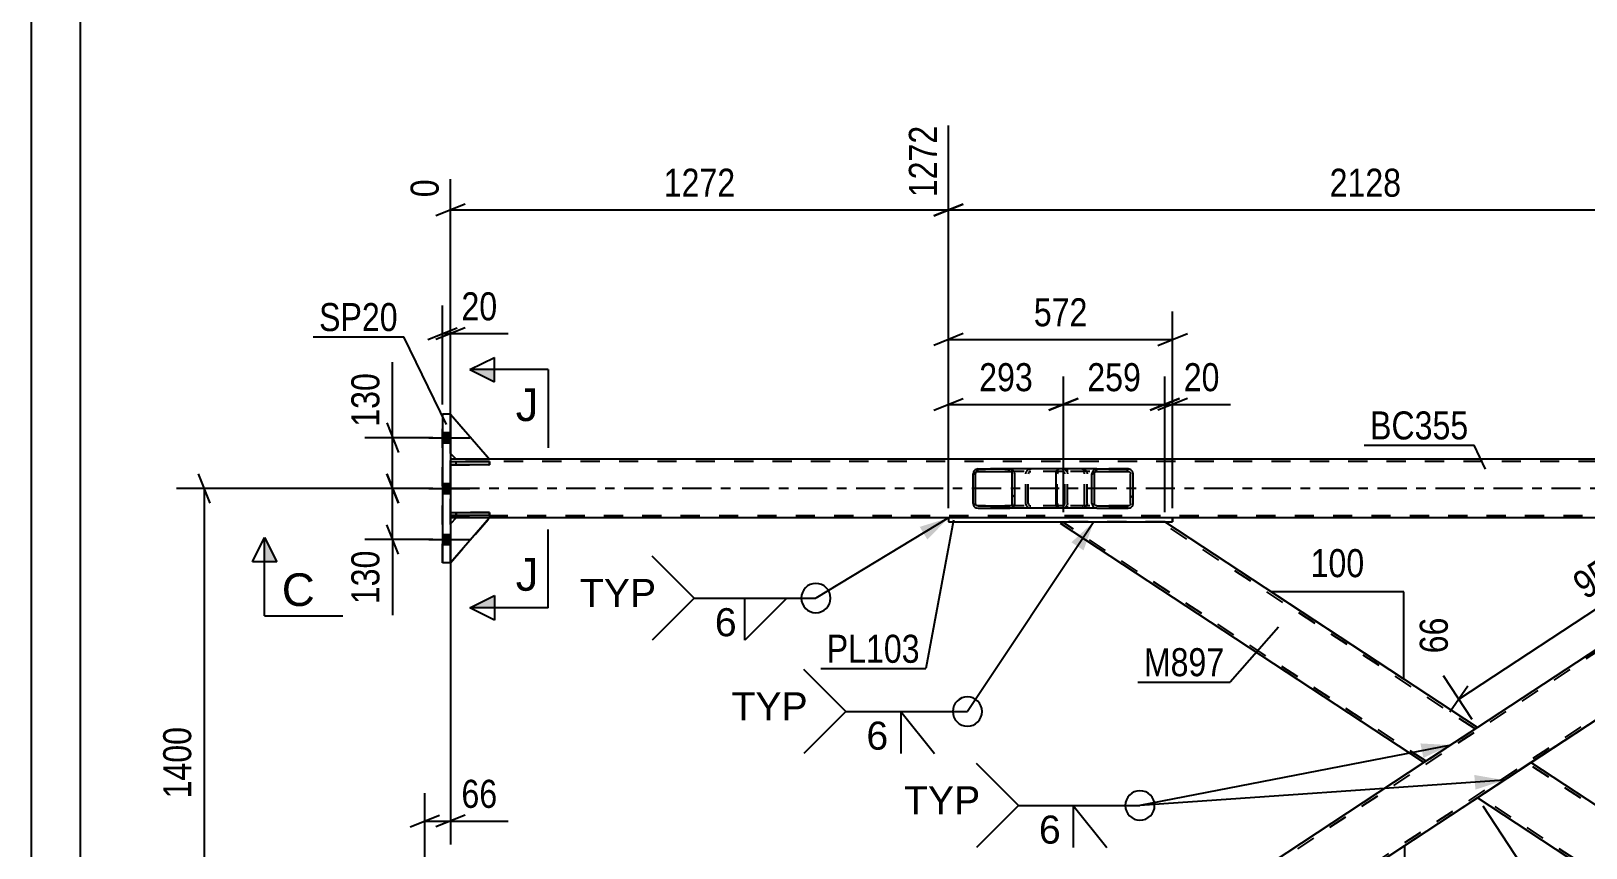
# Model space of a CAD drawing. Header units: millimetres. Extents: x -832 to 357, y -842 to -1.
# Drawn here: x -831.7 to -672.9, y -499.5 to -416.1 of the extents above; entities that cross this region are included whole.
import ezdxf

# ---------------------------------------------------------------- set-up
doc = ezdxf.new("R2010")
doc.units = ezdxf.units.MM
doc.linetypes.add('DXK_LINE_DOT2', pattern=[3.9198, 1.9599, -1.9599])
doc.linetypes.add('DXK_LINE_DOT3', pattern=[5.9187, 2.979, -0.9799, 0.9799, -0.9799])
doc.styles.add('Arial', font='ARIAL.TTF', dxfattribs={"height": 0.2})
doc.styles.add('Arial Narrow', font='ARIALN.TTF', dxfattribs={"height": 0.2})

# ---------------------------------------------------------------- blocks, each defined once
blk = doc.blocks.new('Unknown-570388851-1132')
at = {"color": 5, "linetype": 'Continuous'}
for p, q in [((-831.71, -0.6), (-831.71, -841.6)), ((-826.71, -5.6), (-826.71, -836.6))]:
    blk.add_line(p, q, dxfattribs=at)
blk = doc.blocks.new('Part-570388851-8473 - 8256')
at = {"color": 7, "linetype": 'DXK_LINE_DOT2'}
for p, q in [((-788.89, -459.2), (-788.89, -455.2)), ((-788.89, -455.2), (-784.89, -459.8)), ((-788.29, -459.8), (-788.89, -459.2)), ((-784.89, -459.8), (-788.29, -459.8))]:
    blk.add_line(p, q, dxfattribs=at)
blk = doc.blocks.new('Part-570388851-8472 - 8256')
at = {"color": 2, "linetype": 'Continuous'}
for p, q in [((-788.89, -455.2), (-784.89, -459.8)), ((-788.29, -459.8), (-788.89, -459.2)), ((-784.89, -459.8), (-788.29, -459.8))]:
    blk.add_line(p, q, dxfattribs=at)
at = {"color": 7, "linetype": 'DXK_LINE_DOT2'}
blk.add_line((-788.89, -455.2), (-788.89, -459.2), dxfattribs=at)
blk = doc.blocks.new('Part-570388851-8326 - 8256')
at = {"linetype": 'Continuous'}
h = blk.add_hatch(dxfattribs=at)
h.set_pattern_fill('', scale=0.7, style=0, pattern_type=0)
h.set_pattern_definition([(45, (-735.4705, -464.5076), (-1.57154, 1.57154), [])])
h.paths.add_polyline_path([(-735.51, -464.32), (-735.47, -464.51), (-735.36, -464.66), (-735.19, -464.77), (-735, -464.8), (-731.76, -464.8), (-731.57, -464.77), (-731.4, -464.66), (-731.29, -464.51), (-731.25, -464.32), (-731.25, -461.28), (-731.29, -461.1), (-731.4, -460.94), (-731.57, -460.84), (-731.76, -460.8), (-735, -460.8), (-735.19, -460.84), (-735.36, -460.94), (-735.47, -461.1), (-735.51, -461.28)])
h.paths.add_polyline_path([(-735.23, -461.19), (-735.18, -461.11), (-735.1, -461.06), (-735, -461.04), (-731.76, -461.04), (-731.67, -461.06), (-731.58, -461.11), (-731.53, -461.19), (-731.51, -461.28), (-731.51, -464.32), (-731.53, -464.42), (-731.58, -464.49), (-731.67, -464.55), (-731.76, -464.56), (-735, -464.56), (-735.1, -464.55), (-735.18, -464.49), (-735.23, -464.42), (-735.25, -464.32), (-735.25, -461.28)])
at = {"color": 2, "linetype": 'Continuous'}
for p, q in [((-735.47, -461.1), (-735.51, -461.28)), ((-735.51, -464.32), (-735.51, -461.28)), ((-735.25, -461.28), (-735.23, -461.19)), ((-735.25, -464.32), (-735.25, -461.28)), ((-735.23, -461.19), (-735.18, -461.11)), ((-735, -460.8), (-735.19, -460.84)), ((-735.18, -461.11), (-735.1, -461.06)), ((-735.1, -461.06), (-735, -461.04)), ((-735, -460.8), (-731.76, -460.8)), ((-735, -461.04), (-731.76, -461.04)), ((-726.76, -460.8), (-731.76, -460.8)), ((-731.57, -460.84), (-731.76, -460.8)), ((-731.76, -461.04), (-731.67, -461.06)), ((-731.67, -461.06), (-731.58, -461.11)), ((-731.58, -461.11), (-731.53, -461.19)), ((-731.53, -461.19), (-731.51, -461.28)), ((-731.51, -464.32), (-731.51, -461.28)), ((-731.25, -461.28), (-731.29, -461.1)), ((-731.25, -464.32), (-731.25, -461.28)), ((-735.51, -464.32), (-735.47, -464.51)), ((-735.23, -464.42), (-735.25, -464.32)), ((-735.18, -464.49), (-735.23, -464.42)), ((-735.19, -464.77), (-735, -464.8)), ((-735.1, -464.55), (-735.18, -464.49)), ((-735, -464.56), (-735.1, -464.55)), ((-735, -464.56), (-731.76, -464.56)), ((-735, -464.8), (-731.76, -464.8)), ((-731.67, -464.55), (-731.76, -464.56)), ((-731.76, -464.8), (-731.57, -464.77)), ((-726.76, -464.8), (-731.76, -464.8)), ((-731.58, -464.49), (-731.67, -464.55)), ((-731.53, -464.42), (-731.58, -464.49)), ((-731.51, -464.32), (-731.53, -464.42)), ((-731.29, -464.51), (-731.25, -464.32))]:
    blk.add_line(p, q, dxfattribs=at)
at = {"color": 7, "linetype": 'DXK_LINE_DOT2'}
for p, q in [((-731.76, -460.8), (-735, -460.8)), ((-726.38, -461.04), (-735, -461.04)), ((-730.12, -461.28), (-730.08, -461.1)), ((-730.12, -464.32), (-730.12, -461.28)), ((-729.85, -461.19), (-729.87, -461.28)), ((-729.87, -464.32), (-729.87, -461.28)), ((-729.79, -461.11), (-729.85, -461.19)), ((-729.81, -460.84), (-729.61, -460.8)), ((-729.79, -461.11), (-729.77, -461.1)), ((-729.77, -461.1), (-729.71, -461.06)), ((-729.71, -461.06), (-729.61, -461.04)), ((-726.38, -460.8), (-726.76, -460.8)), ((-726.38, -460.8), (-726.18, -460.84)), ((-726.28, -461.06), (-726.38, -461.04)), ((-726.2, -461.11), (-726.28, -461.06)), ((-726.14, -461.19), (-726.2, -461.11)), ((-726.12, -461.28), (-726.14, -461.19)), ((-726.12, -464.32), (-726.12, -461.28)), ((-725.91, -461.1), (-725.87, -461.28)), ((-725.87, -464.32), (-725.87, -461.28)), ((-726.38, -464.56), (-735, -464.56)), ((-731.76, -464.8), (-735, -464.8)), ((-730.08, -464.51), (-730.12, -464.32)), ((-729.87, -464.32), (-729.85, -464.42)), ((-729.85, -464.42), (-729.79, -464.49)), ((-729.61, -464.8), (-729.81, -464.77)), ((-729.79, -464.49), (-729.77, -464.51)), ((-729.77, -464.51), (-729.71, -464.55)), ((-729.71, -464.55), (-729.61, -464.56)), ((-726.38, -464.8), (-726.76, -464.8)), ((-726.38, -464.56), (-726.28, -464.55)), ((-726.18, -464.77), (-726.38, -464.8)), ((-726.28, -464.55), (-726.2, -464.49)), ((-726.2, -464.49), (-726.14, -464.42)), ((-726.14, -464.42), (-726.12, -464.32)), ((-725.87, -464.32), (-725.91, -464.51))]:
    blk.add_line(p, q, dxfattribs=at)
at = {"color": 2, "linetype": 'Continuous'}
for centre, start, end in [((-735.02, -461.3), 110.7583, 155.68), ((-731.74, -461.3), 24.32, 69.2417), ((-735.02, -464.3), 204.32, 249.2417), ((-731.74, -464.3), 290.7583, 335.68)]:
    blk.add_arc(centre, 0.496, start, end, dxfattribs=at)
at = {"color": 7, "linetype": 'DXK_LINE_DOT2'}
for centre, start, end in [((-729.63, -461.3), 110.7583, 155.68), ((-726.36, -461.3), 24.32, 69.2417), ((-729.63, -464.3), 204.32, 249.2417), ((-726.36, -464.3), 290.7583, 335.68)]:
    blk.add_arc(centre, 0.496, start, end, dxfattribs=at)
blk = doc.blocks.new('Part-570388851-8488 - 8256')
at = {"color": 7, "linetype": 'DXK_LINE_DOT2'}
for p, q in [((-788.29, -465.8), (-788.89, -466.4)), ((-788.89, -470.4), (-784.89, -465.8)), ((-788.89, -466.4), (-788.89, -470.4)), ((-784.89, -465.8), (-788.29, -465.8))]:
    blk.add_line(p, q, dxfattribs=at)
blk = doc.blocks.new('Part-570388851-8408 - 8256')
at = {"color": 2, "linetype": 'Continuous'}
for p, q in [((-678.53, -490.8), (-683.99, -494.39)), ((-678.53, -490.8), (-678.53, -490.8)), ((-643.96, -513.55), (-678.53, -490.8)), ((-683.99, -494.39), (-683.99, -494.39)), ((-651.52, -515.76), (-683.99, -494.39)), ((-643.96, -515.76), (-643.96, -513.55))]:
    blk.add_line(p, q, dxfattribs=at)
at = {"color": 7, "linetype": 'DXK_LINE_DOT2'}
for p, q in [((-678.57, -490.83), (-678.97, -491.09)), ((-678.97, -491.09), (-678.97, -491.09)), ((-678.97, -491.09), (-678.97, -491.09)), ((-678.75, -490.95), (-678.75, -490.95)), ((-643.96, -513.84), (-678.75, -490.95)), ((-678.53, -490.8), (-678.53, -490.8)), ((-683.77, -494.25), (-683.75, -494.24)), ((-651.08, -515.76), (-683.77, -494.25)), ((-683.55, -494.11), (-683.55, -494.11)), ((-643.96, -515.76), (-643.96, -513.55)), ((-651.52, -515.76), (-643.96, -515.76)), ((-651.52, -515.76), (-651.52, -515.76))]:
    blk.add_line(p, q, dxfattribs=at)
blk = doc.blocks.new('Part-570388851-8413 - 8256')
at = {"color": 7, "linetype": 'DXK_LINE_DOT2'}
for p, q in [((-651.63, -466.2), (-726.94, -515.76)), ((-652.06, -466.2), (-643.96, -466.2)), ((-652.06, -466.2), (-652.06, -466.2)), ((-643.96, -466.2), (-643.96, -468.05)), ((-643.96, -467.77), (-716.9, -515.76)), ((-643.96, -467.77), (-643.96, -467.74)), ((-643.96, -468.05), (-643.96, -468.05)), ((-683.99, -487.21), (-689.45, -490.8)), ((-678.53, -490.8), (-683.99, -494.39)), ((-727.38, -515.76), (-727.38, -515.76)), ((-727.38, -515.76), (-716.46, -515.76))]:
    blk.add_line(p, q, dxfattribs=at)
at = {"color": 2, "linetype": 'Continuous'}
for p, q in [((-652.06, -466.2), (-683.99, -487.21)), ((-643.96, -466.2), (-643.96, -468.05)), ((-643.96, -468.05), (-678.53, -490.8)), ((-689.45, -490.8), (-727.38, -515.76)), ((-683.99, -494.39), (-716.46, -515.76))]:
    blk.add_line(p, q, dxfattribs=at)
blk = doc.blocks.new('Bolt-570388851-8446 - 8256')
at = {"linetype": 'Continuous'}
for points in [[(-789.69, -457.08), (-789.69, -458.12), (-788.89, -458.12), (-788.89, -457.08)], [(-789.69, -457.08), (-789.69, -458.12), (-788.89, -458.12), (-788.89, -457.08)], [(-789.69, -457.08), (-789.69, -458.12), (-788.89, -458.12), (-788.89, -457.08)], [(-789.69, -462.28), (-789.69, -463.32), (-788.89, -463.32), (-788.89, -462.28)], [(-789.69, -462.28), (-789.69, -463.32), (-788.89, -463.32), (-788.89, -462.28)], [(-789.69, -467.48), (-789.69, -468.52), (-788.89, -468.52), (-788.89, -467.48)], [(-789.69, -467.48), (-789.69, -468.52), (-788.89, -468.52), (-788.89, -467.48)], [(-789.69, -467.48), (-789.69, -468.52), (-788.89, -468.52), (-788.89, -467.48)]]:
    blk.add_hatch(color=1, dxfattribs=at).paths.add_polyline_path(points)
at = {"color": 1, "linetype": 'Continuous'}
for p, q in [((-789.69, -457.08), (-788.89, -457.08)), ((-789.69, -457.08), (-788.89, -457.08)), ((-789.69, -457.08), (-788.89, -457.08)), ((-791.09, -457.6), (-786.89, -457.6)), ((-791.09, -457.6), (-786.89, -457.6)), ((-791.09, -457.6), (-786.89, -457.6)), ((-789.69, -458.12), (-788.89, -458.12)), ((-789.69, -458.12), (-788.89, -458.12)), ((-789.69, -458.12), (-788.89, -458.12)), ((-791.09, -462.8), (-786.89, -462.8)), ((-791.09, -462.8), (-786.89, -462.8)), ((-789.69, -462.28), (-788.89, -462.28)), ((-789.69, -462.28), (-788.89, -462.28)), ((-789.69, -463.32), (-788.89, -463.32)), ((-789.69, -463.32), (-788.89, -463.32)), ((-791.09, -468), (-786.89, -468)), ((-791.09, -468), (-786.89, -468)), ((-791.09, -468), (-786.89, -468)), ((-789.69, -467.48), (-788.89, -467.48)), ((-789.69, -467.48), (-788.89, -467.48)), ((-789.69, -467.48), (-788.89, -467.48)), ((-789.69, -468.52), (-788.89, -468.52)), ((-789.69, -468.52), (-788.89, -468.52)), ((-789.69, -468.52), (-788.89, -468.52))]:
    blk.add_line(p, q, dxfattribs=at)
blk = doc.blocks.new('Part-570388851-8487 - 8256')
at = {"color": 2, "linetype": 'Continuous'}
for p, q in [((-788.29, -465.8), (-788.89, -466.4)), ((-784.89, -465.8), (-788.89, -470.4)), ((-784.89, -465.8), (-788.29, -465.8))]:
    blk.add_line(p, q, dxfattribs=at)
at = {"color": 7, "linetype": 'DXK_LINE_DOT2'}
blk.add_line((-788.89, -466.4), (-788.89, -470.4), dxfattribs=at)
blk = doc.blocks.new('Part-570388851-8507 - 8256')
at = {"color": 2, "linetype": 'Continuous'}
for p, q in [((-788.89, -465.24), (-784.89, -465.24)), ((-788.89, -465.24), (-788.89, -465.56)), ((-784.89, -465.24), (-784.89, -465.56)), ((-784.89, -465.56), (-788.89, -465.56))]:
    blk.add_line(p, q, dxfattribs=at)
at = {"color": 7, "linetype": 'DXK_LINE_DOT2'}
for p, q in [((-788.89, -465.56), (-788.89, -465.24)), ((-788.29, -465.56), (-788.29, -465.24))]:
    blk.add_line(p, q, dxfattribs=at)
blk = doc.blocks.new('Part-570388851-8509 - 8256')
at = {"color": 7, "linetype": 'DXK_LINE_DOT2'}
for p, q in [((-784.89, -465.24), (-788.89, -465.24)), ((-788.89, -465.24), (-788.89, -465.56)), ((-788.89, -465.24), (-788.89, -465.56)), ((-788.29, -465.24), (-788.29, -465.56)), ((-784.89, -465.56), (-784.89, -465.24)), ((-788.89, -465.56), (-784.89, -465.56))]:
    blk.add_line(p, q, dxfattribs=at)
blk = doc.blocks.new('Part-570388851-8584 - 8256')
at = {"color": 7, "linetype": 'DXK_LINE_DOT2'}
for p, q in [((-784.89, -460.04), (-788.89, -460.04)), ((-788.89, -460.04), (-788.89, -460.36)), ((-788.89, -460.04), (-788.89, -460.36)), ((-788.89, -460.36), (-784.89, -460.36)), ((-788.29, -460.36), (-788.29, -460.04)), ((-784.89, -460.36), (-784.89, -460.04))]:
    blk.add_line(p, q, dxfattribs=at)
blk = doc.blocks.new('Part-570388851-8591 - 8256')
at = {"color": 2, "linetype": 'Continuous'}
for p, q in [((-788.89, -460.04), (-784.89, -460.04)), ((-788.89, -460.04), (-788.89, -460.36)), ((-784.89, -460.36), (-788.89, -460.36)), ((-784.89, -460.04), (-784.89, -460.36))]:
    blk.add_line(p, q, dxfattribs=at)
at = {"color": 7, "linetype": 'DXK_LINE_DOT2'}
for p, q in [((-788.89, -460.36), (-788.89, -460.04)), ((-788.29, -460.36), (-788.29, -460.04))]:
    blk.add_line(p, q, dxfattribs=at)
blk = doc.blocks.new('Part-570388851-8664 - 8256')
at = {"color": 2, "linetype": 'Continuous'}
for p, q in [((-738, -465.8), (-738, -466.2)), ((-715.12, -465.8), (-738, -465.8)), ((-738, -466.2), (-715.12, -466.2)), ((-715.12, -465.8), (-715.12, -466.2)), ((-715.12, -465.8), (-715.12, -465.8)), ((-715.12, -466.2), (-715.12, -466.2))]:
    blk.add_line(p, q, dxfattribs=at)
at = {"color": 7, "linetype": 'DXK_LINE_DOT2'}
for p, q in [((-738, -465.8), (-738, -466.2)), ((-715.12, -466.2), (-715.12, -465.8)), ((-715.12, -465.8), (-715.12, -465.8)), ((-715.12, -466.2), (-715.12, -466.2))]:
    blk.add_line(p, q, dxfattribs=at)
blk = doc.blocks.new('Part-570388851-8770 - 8256')
at = {"color": 2, "linetype": 'Continuous'}
for p, q in [((-726.56, -466.38), (-726.52, -466.36)), ((-689.45, -490.8), (-726.56, -466.38)), ((-726.43, -466.3), (-726.52, -466.36)), ((-726.43, -466.3), (-726.29, -466.2)), ((-683.99, -487.21), (-715.92, -466.2)), ((-683.99, -487.21), (-689.45, -490.8)), ((-683.99, -487.21), (-683.99, -487.21))]:
    blk.add_line(p, q, dxfattribs=at)
at = {"color": 7, "linetype": 'DXK_LINE_DOT2'}
for p, q in [((-726.52, -466.36), (-726.56, -466.38)), ((-726.43, -466.3), (-726.29, -466.2)), ((-726.43, -466.3), (-726.43, -466.3)), ((-726.34, -466.24), (-726.32, -466.23)), ((-726.32, -466.23), (-726.34, -466.24)), ((-689.23, -490.66), (-726.34, -466.24)), ((-726.27, -466.2), (-726.32, -466.23)), ((-715.92, -466.2), (-726.29, -466.2)), ((-684.21, -487.36), (-716.35, -466.2)), ((-684.43, -487.5), (-684.43, -487.5)), ((-684.43, -487.5), (-684.43, -487.5)), ((-684.26, -487.39), (-684.21, -487.36)), ((-684.22, -487.37), (-684.26, -487.39)), ((-684.26, -487.39), (-684.26, -487.39)), ((-684.12, -487.3), (-684.12, -487.3)), ((-684.02, -487.23), (-684.02, -487.23)), ((-683.99, -487.21), (-683.99, -487.21)), ((-683.99, -487.21), (-683.99, -487.21)), ((-689.45, -490.8), (-689.45, -490.8))]:
    blk.add_line(p, q, dxfattribs=at)
blk = doc.blocks.new('Part-570388851-8824 - 8256')
at = {"color": 2, "linetype": 'Continuous'}
for p, q in [((-788.89, -455.2), (-789.69, -455.2)), ((-789.69, -455.2), (-789.69, -470.4)), ((-788.89, -455.2), (-788.89, -455.2)), ((-788.89, -455.2), (-788.89, -470.4)), ((-788.89, -470.4), (-789.69, -470.4)), ((-788.89, -470.4), (-788.89, -470.4))]:
    blk.add_line(p, q, dxfattribs=at)
at = {"color": 7, "linetype": 'DXK_LINE_DOT2'}
for p, q in [((-789.69, -470.4), (-789.69, -455.2)), ((-788.89, -470.4), (-788.89, -455.2)), ((-788.89, -455.2), (-788.89, -455.2))]:
    blk.add_line(p, q, dxfattribs=at)
blk = doc.blocks.new('Part-570388851-8828 - 8256')
at = {"linetype": 'Continuous'}
h = blk.add_hatch(dxfattribs=at)
h.set_pattern_fill('', scale=0.7, style=0, pattern_type=0)
h.set_pattern_definition([(45, (-723.3202, -464.5076), (-1.57154, 1.57154), [])])
h.paths.add_polyline_path([(-723.36, -464.32), (-723.32, -464.51), (-723.21, -464.66), (-723.05, -464.77), (-722.85, -464.8), (-719.67, -464.8), (-719.47, -464.77), (-719.31, -464.66), (-719.2, -464.51), (-719.16, -464.32), (-719.16, -461.28), (-719.2, -461.1), (-719.31, -460.94), (-719.47, -460.84), (-719.67, -460.8), (-722.85, -460.8), (-723.05, -460.84), (-723.21, -460.94), (-723.32, -461.1), (-723.36, -461.28)])
h.paths.add_polyline_path([(-723.09, -461.19), (-723.03, -461.11), (-722.95, -461.06), (-722.85, -461.04), (-719.67, -461.04), (-719.57, -461.06), (-719.49, -461.11), (-719.43, -461.19), (-719.41, -461.28), (-719.41, -464.32), (-719.43, -464.42), (-719.49, -464.49), (-719.57, -464.55), (-719.67, -464.56), (-722.85, -464.56), (-722.95, -464.55), (-723.03, -464.49), (-723.09, -464.42), (-723.11, -464.32), (-723.11, -461.28)])
at = {"color": 2, "linetype": 'Continuous'}
for p, q in [((-727.03, -461.28), (-727.01, -461.1)), ((-727.03, -464.32), (-727.03, -461.28)), ((-727.01, -461.1), (-726.96, -460.94)), ((-726.96, -460.94), (-726.87, -460.84)), ((-726.87, -460.84), (-726.76, -460.8)), ((-722.85, -460.8), (-726.76, -460.8)), ((-723.32, -461.1), (-723.36, -461.28)), ((-723.36, -464.32), (-723.36, -461.28)), ((-723.11, -461.28), (-723.09, -461.19)), ((-723.11, -464.32), (-723.11, -461.28)), ((-723.09, -461.19), (-723.03, -461.11)), ((-722.85, -460.8), (-723.05, -460.84)), ((-723.03, -461.11), (-722.95, -461.06)), ((-722.95, -461.06), (-722.85, -461.04)), ((-722.85, -460.8), (-719.67, -460.8)), ((-722.85, -461.04), (-719.67, -461.04)), ((-719.47, -460.84), (-719.67, -460.8)), ((-719.67, -461.04), (-719.57, -461.06)), ((-719.57, -461.06), (-719.49, -461.11)), ((-719.49, -461.11), (-719.43, -461.19)), ((-719.43, -461.19), (-719.41, -461.28)), ((-719.41, -464.32), (-719.41, -461.28)), ((-719.16, -461.28), (-719.2, -461.1)), ((-719.16, -464.32), (-719.16, -461.28)), ((-727.01, -464.51), (-727.03, -464.32)), ((-726.96, -464.66), (-727.01, -464.51)), ((-726.87, -464.77), (-726.96, -464.66)), ((-726.76, -464.8), (-726.87, -464.77)), ((-722.85, -464.8), (-726.76, -464.8)), ((-723.36, -464.32), (-723.32, -464.51)), ((-723.09, -464.42), (-723.11, -464.32)), ((-723.03, -464.49), (-723.09, -464.42)), ((-723.05, -464.77), (-722.85, -464.8)), ((-722.95, -464.55), (-723.03, -464.49)), ((-722.85, -464.56), (-722.95, -464.55)), ((-722.85, -464.56), (-719.67, -464.56)), ((-722.85, -464.8), (-719.67, -464.8)), ((-719.57, -464.55), (-719.67, -464.56)), ((-719.67, -464.8), (-719.47, -464.77)), ((-719.49, -464.49), (-719.57, -464.55)), ((-719.43, -464.42), (-719.49, -464.49)), ((-719.41, -464.32), (-719.43, -464.42)), ((-719.2, -464.51), (-719.16, -464.32))]:
    blk.add_line(p, q, dxfattribs=at)
at = {"color": 7, "linetype": 'DXK_LINE_DOT2'}
for p, q in [((-726.89, -461.19), (-726.9, -461.28)), ((-726.9, -464.32), (-726.9, -461.28)), ((-726.86, -461.11), (-726.89, -461.19)), ((-726.82, -461.06), (-726.86, -461.11)), ((-726.76, -461.04), (-726.82, -461.06)), ((-719.67, -461.04), (-726.76, -461.04)), ((-725.87, -461.04), (-725.87, -460.8)), ((-724.36, -460.8), (-724.17, -460.84)), ((-724.26, -461.06), (-724.36, -461.04)), ((-724.18, -461.11), (-724.26, -461.06)), ((-724.13, -461.19), (-724.18, -461.11)), ((-724.11, -461.28), (-724.13, -461.19)), ((-724.11, -464.32), (-724.11, -461.28)), ((-723.89, -461.1), (-723.85, -461.28)), ((-723.85, -464.32), (-723.85, -461.28)), ((-719.67, -460.8), (-722.85, -460.8)), ((-726.9, -464.32), (-726.89, -464.42)), ((-726.89, -464.42), (-726.86, -464.49)), ((-726.86, -464.49), (-726.82, -464.55)), ((-726.82, -464.55), (-726.76, -464.56)), ((-719.67, -464.56), (-726.76, -464.56)), ((-725.87, -464.8), (-725.87, -464.56)), ((-724.36, -464.56), (-724.26, -464.55)), ((-724.17, -464.77), (-724.36, -464.8)), ((-724.26, -464.55), (-724.18, -464.49)), ((-724.18, -464.49), (-724.13, -464.42)), ((-724.13, -464.42), (-724.11, -464.32)), ((-723.85, -464.32), (-723.89, -464.51)), ((-719.67, -464.8), (-722.85, -464.8))]:
    blk.add_line(p, q, dxfattribs=at)
for centre, start, end in [((-724.34, -461.3), 23.8951, 68.8487), ((-724.34, -464.31), 291.1513, 336.1049)]:
    blk.add_arc(centre, 0.492, start, end, dxfattribs=at)
at = {"color": 2, "linetype": 'Continuous'}
for centre, start, end in [((-722.87, -461.3), 111.1513, 156.1049), ((-719.65, -461.3), 23.8951, 68.8487), ((-722.87, -464.31), 203.8951, 248.8487), ((-719.65, -464.31), 291.1513, 336.1049)]:
    blk.add_arc(centre, 0.492, start, end, dxfattribs=at)
blk = doc.blocks.new('Part-570388851-8837 - 8256')
at = {"color": 2, "linetype": 'Continuous'}
for p, q in [((-788.29, -459.8), (-788.89, -459.8)), ((-644.77, -459.8), (-784.89, -459.8)), ((-788.29, -465.8), (-788.89, -465.8)), ((-738, -465.8), (-784.89, -465.8)), ((-652.86, -465.8), (-715.12, -465.8))]:
    blk.add_line(p, q, dxfattribs=at)
at = {"color": 7, "linetype": 'DXK_LINE_DOT2'}
for p, q in [((-788.89, -459.8), (-788.89, -459.8)), ((-788.89, -459.8), (-788.89, -465.8)), ((-788.89, -465.8), (-788.89, -459.8)), ((-788.89, -460.04), (-788.89, -460.04)), ((-111.18, -460.04), (-788.89, -460.04)), ((-784.89, -459.8), (-788.29, -459.8)), ((-788.89, -465.56), (-788.89, -465.56)), ((-788.89, -465.56), (-111.18, -465.56)), ((-788.89, -465.8), (-788.89, -465.8)), ((-784.89, -465.8), (-788.29, -465.8)), ((-715.12, -465.8), (-738, -465.8))]:
    blk.add_line(p, q, dxfattribs=at)
at = {"color": 7, "linetype": 'DXK_LINE_DOT3'}
blk.add_line((-111.18, -462.8), (-788.89, -462.8), dxfattribs=at)
blk = doc.blocks.new('StraightDimension-570388851-10216 - 8256')
at = {"color": 7, "linetype": 'Continuous'}
for p, q in [((-726.28, -465.2), (-726.28, -451.35)), ((-715.92, -465.2), (-715.92, -451.35)), ((-727.78, -454.8), (-724.78, -453.6)), ((-714.42, -453.6), (-717.42, -454.8)), ((-726.28, -454.2), (-715.92, -454.2))]:
    blk.add_line(p, q, dxfattribs=at)
at = {"color": 0}
blk.add_wipeout([(-717.76, -453.45), (-717.76, -449.25), (-724.44, -449.25), (-724.44, -453.45)], dxfattribs=at)
at = {"color": 3, "style": 'Arial Narrow'}
blk.add_text('259', height=2.863, dxfattribs=at).set_placement((-723.84, -452.85))
blk = doc.blocks.new('StraightDimension-570388851-10248 - 8256')
at = {"color": 7, "linetype": 'Continuous'}
for p, q in [((-715.92, -465.2), (-715.92, -451.35)), ((-715.12, -464.8), (-715.12, -451.35)), ((-717.42, -454.8), (-714.42, -453.6)), ((-713.62, -453.6), (-716.62, -454.8)), ((-715.92, -454.2), (-715.12, -454.2))]:
    blk.add_line(p, q, dxfattribs=at)
at = {"color": 0}
blk.add_wipeout([(-709.73, -453.45), (-709.73, -449.25), (-714.59, -449.25), (-714.59, -453.45)], dxfattribs=at)
at = {"color": 7, "linetype": 'Continuous'}
blk.add_line((-715.12, -454.2), (-709.21, -454.2), dxfattribs=at)
blk.add_line((-715.12, -454.2), (-709.21, -454.2), dxfattribs=at)
at = {"color": 3, "style": 'Arial Narrow'}
blk.add_text('20', height=2.863, dxfattribs=at).set_placement((-713.99, -452.85))
blk = doc.blocks.new('StraightDimension-570388851-9725 - 8256')
at = {"color": 7, "linetype": 'Continuous'}
for p, q in [((-738, -464.8), (-738, -425.72)), ((-652.86, -464.8), (-652.86, -425.72)), ((-736.5, -433.73), (-739.5, -434.93)), ((-738, -434.33), (-652.86, -434.33)), ((-654.36, -434.93), (-651.36, -433.73))]:
    blk.add_line(p, q, dxfattribs=at)
at = {"color": 0, "linetype": 'Continuous'}
blk.add_wipeout([(-653.46, -425.12), (-657.66, -425.12), (-657.66, -433.63), (-653.46, -433.63)], dxfattribs=at)
at = {"color": 0}
blk.add_wipeout([(-691.17, -433.58), (-691.17, -429.38), (-699.69, -429.38), (-699.69, -433.58)], dxfattribs=at)
at = {"color": 3, "linetype": 'Continuous', "style": 'Arial Narrow'}
blk.add_text('3401', height=2.863, rotation=90.0002, dxfattribs=at).set_placement((-654.06, -433.03))
at = {"color": 3, "style": 'Arial Narrow'}
blk.add_text('2128', height=2.863, dxfattribs=at).set_placement((-699.09, -432.98))
blk = doc.blocks.new('StraightDimension-570388851-9612 - 8256')
at = {"color": 7, "linetype": 'Continuous'}
for p, q in [((-795.39, -461.3), (-794.19, -464.3)), ((-790.69, -462.8), (-797.64, -462.8)), ((-794.79, -468), (-794.79, -462.8)), ((-794.19, -469.5), (-795.39, -466.5)), ((-790.69, -468), (-797.64, -468))]:
    blk.add_line(p, q, dxfattribs=at)
at = {"color": 0}
blk.add_wipeout([(-795.54, -468.53), (-799.74, -468.53), (-799.74, -475.21), (-795.54, -475.21)], dxfattribs=at)
at = {"color": 7, "linetype": 'Continuous'}
blk.add_line((-794.79, -468), (-794.79, -475.74), dxfattribs=at)
blk.add_line((-794.79, -468), (-794.79, -475.74), dxfattribs=at)
at = {"color": 3, "style": 'Arial Narrow'}
blk.add_text('130', height=2.863, rotation=90.0002, dxfattribs=at).set_placement((-796.14, -474.61))
blk = doc.blocks.new('StraightDimension-570388851-9525 - 8256')
at = {"color": 7, "linetype": 'Continuous'}
for p, q in [((-813.41, -464.3), (-814.61, -461.3)), ((-790.69, -462.8), (-816.86, -462.8)), ((-814.01, -518.8), (-814.01, -462.8)), ((-814.61, -517.3), (-813.41, -520.3)), ((-793.15, -518.8), (-816.86, -518.8))]:
    blk.add_line(p, q, dxfattribs=at)
at = {"color": 0}
blk.add_wipeout([(-814.76, -486.55), (-818.96, -486.55), (-818.96, -495.06), (-814.76, -495.06)], dxfattribs=at)
at = {"color": 3, "style": 'Arial Narrow'}
blk.add_text('1400', height=2.863, rotation=90.0002, dxfattribs=at).set_placement((-815.36, -494.46))
blk = doc.blocks.new('StraightDimension-570388851-10032 - 8256')
at = {"color": 7, "linetype": 'Continuous'}
for p, q in [((-789.69, -454.2), (-789.69, -444.11)), ((-788.89, -454.2), (-788.89, -444.11)), ((-791.19, -447.56), (-788.19, -446.36)), ((-787.39, -446.36), (-790.39, -447.56)), ((-789.69, -446.96), (-788.89, -446.96))]:
    blk.add_line(p, q, dxfattribs=at)
at = {"color": 0}
blk.add_wipeout([(-783.51, -446.21), (-783.51, -442.01), (-788.36, -442.01), (-788.36, -446.21)], dxfattribs=at)
at = {"color": 7, "linetype": 'Continuous'}
blk.add_line((-788.89, -446.96), (-782.98, -446.96), dxfattribs=at)
blk.add_line((-788.89, -446.96), (-782.98, -446.96), dxfattribs=at)
at = {"color": 3, "style": 'Arial Narrow'}
blk.add_text('20', height=2.863, dxfattribs=at).set_placement((-787.76, -445.61))
blk = doc.blocks.new('StraightDimension-570388851-9715 - 8256')
at = {"color": 7, "linetype": 'Continuous'}
for p, q in [((-738, -464.8), (-738, -425.72)), ((-788.89, -458.8), (-788.89, -431.2)), ((-787.39, -433.73), (-790.39, -434.93)), ((-788.89, -434.33), (-738, -434.33)), ((-739.5, -434.93), (-736.5, -433.73))]:
    blk.add_line(p, q, dxfattribs=at)
at = {"color": 0, "linetype": 'Continuous'}
for points in [[(-738.6, -425.12), (-742.8, -425.12), (-742.8, -433.63), (-738.6, -433.63)], [(-789.49, -430.6), (-793.69, -430.6), (-793.69, -433.63), (-789.49, -433.63)]]:
    blk.add_wipeout(points, dxfattribs=at)
at = {"color": 0}
blk.add_wipeout([(-759.19, -433.58), (-759.19, -429.38), (-767.7, -429.38), (-767.7, -433.58)], dxfattribs=at)
at = {"color": 3, "linetype": 'Continuous', "style": 'Arial Narrow'}
for s, height, p in [('1272', 2.863, (-739.2, -433.03)), ('0', 2.86, (-790.09, -433.03))]:
    blk.add_text(s, height=height, rotation=90.0002, dxfattribs=at).set_placement(p)
at = {"color": 3, "style": 'Arial Narrow'}
blk.add_text('1272', height=2.863, dxfattribs=at).set_placement((-767.1, -432.98))
blk = doc.blocks.new('StraightDimension-570388851-9291 - 8256')
at = {"color": 7, "linetype": 'Continuous'}
for p, q in [((-652.61, -465.37), (-655.53, -460.93)), ((-654.89, -464.64), (-653.04, -461.99)), ((-685.89, -484.32), (-653.97, -463.31)), ((-684.54, -486.38), (-687.46, -481.94)), ((-684.97, -483), (-686.81, -485.65))]:
    blk.add_line(p, q, dxfattribs=at)
at = {"color": 0}
blk.add_wipeout([(-667.55, -471.36), (-669.86, -467.85), (-675.44, -471.52), (-673.13, -475.03)], dxfattribs=at)
at = {"color": 3, "style": 'Arial Narrow'}
blk.add_text('955', height=2.863, rotation=33.3461, dxfattribs=at).set_placement((-672.96, -474.2))
blk = doc.blocks.new('StraightDimension-570388851-9283 - 8256')
at = {"color": 7, "linetype": 'Continuous'}
for p, q in [((-683.44, -495.23), (-674.22, -509.25)), ((-676.46, -508.57), (-674.61, -505.92)), ((-708.01, -528.61), (-675.54, -507.24)), ((-715.91, -516.6), (-706.69, -530.61)), ((-707.08, -527.28), (-708.93, -529.94))]:
    blk.add_line(p, q, dxfattribs=at)
at = {"color": 0}
blk.add_wipeout([(-689.39, -515.46), (-691.7, -511.95), (-697.28, -515.63), (-694.98, -519.14)], dxfattribs=at)
at = {"color": 3, "style": 'Arial Narrow'}
blk.add_text('972', height=2.863, rotation=33.3461, dxfattribs=at).set_placement((-694.8, -518.31))
blk = doc.blocks.new('StraightDimension-570388851-9422 - 8256')
at = {"color": 7, "linetype": 'Continuous'}
for p, q in [((-738, -464.8), (-738, -444.72)), ((-715.12, -464.8), (-715.12, -444.72)), ((-736.5, -446.97), (-739.5, -448.17)), ((-738, -447.57), (-715.12, -447.57)), ((-716.62, -448.17), (-713.62, -446.97))]:
    blk.add_line(p, q, dxfattribs=at)
at = {"color": 0}
blk.add_wipeout([(-723.21, -446.82), (-723.21, -442.62), (-729.9, -442.62), (-729.9, -446.82)], dxfattribs=at)
at = {"color": 3, "style": 'Arial Narrow'}
blk.add_text('572', height=2.863, dxfattribs=at).set_placement((-729.3, -446.22))
blk = doc.blocks.new('StraightDimension-570388851-9620 - 8256')
at = {"color": 7, "linetype": 'Continuous'}
for p, q in [((-795.39, -456.1), (-794.19, -459.1)), ((-790.69, -457.6), (-797.64, -457.6)), ((-794.79, -462.8), (-794.79, -457.6)), ((-794.19, -464.3), (-795.39, -461.3)), ((-790.69, -462.8), (-797.64, -462.8))]:
    blk.add_line(p, q, dxfattribs=at)
at = {"color": 0}
blk.add_wipeout([(-795.54, -450.39), (-799.74, -450.39), (-799.74, -457.08), (-795.54, -457.08)], dxfattribs=at)
at = {"color": 7, "linetype": 'Continuous'}
blk.add_line((-794.79, -457.6), (-794.79, -449.87), dxfattribs=at)
blk.add_line((-794.79, -457.6), (-794.79, -449.87), dxfattribs=at)
at = {"color": 3, "style": 'Arial Narrow'}
blk.add_text('130', height=2.863, rotation=90.0002, dxfattribs=at).set_placement((-796.14, -456.48))
blk = doc.blocks.new('StraightDimension-570388851-9708 - 8256')
at = {"color": 7, "linetype": 'Continuous'}
for p, q in [((-788.89, -466.8), (-788.89, -499.17)), ((-791.51, -515.16), (-791.51, -493.92)), ((-793.01, -497.37), (-790.01, -496.17)), ((-791.51, -496.77), (-788.89, -496.77)), ((-787.39, -496.17), (-790.39, -497.37))]:
    blk.add_line(p, q, dxfattribs=at)
at = {"color": 0}
blk.add_wipeout([(-783.51, -496.02), (-783.51, -491.82), (-788.36, -491.82), (-788.36, -496.02)], dxfattribs=at)
at = {"color": 7, "linetype": 'Continuous'}
blk.add_line((-788.89, -496.77), (-782.98, -496.77), dxfattribs=at)
blk.add_line((-788.89, -496.77), (-782.98, -496.77), dxfattribs=at)
at = {"color": 3, "style": 'Arial Narrow'}
blk.add_text('66', height=2.863, dxfattribs=at).set_placement((-787.76, -495.42))
blk = doc.blocks.new('StraightDimension-570388851-10231 - 8256')
at = {"color": 7, "linetype": 'Continuous'}
for p, q in [((-738, -464.8), (-738, -451.35)), ((-726.28, -465.2), (-726.28, -451.35)), ((-739.5, -454.8), (-736.5, -453.6)), ((-724.78, -453.6), (-727.78, -454.8)), ((-738, -454.2), (-726.28, -454.2))]:
    blk.add_line(p, q, dxfattribs=at)
at = {"color": 0}
blk.add_wipeout([(-728.8, -453.45), (-728.8, -449.25), (-735.48, -449.25), (-735.48, -453.45)], dxfattribs=at)
at = {"color": 3, "style": 'Arial Narrow'}
blk.add_text('293', height=2.863, dxfattribs=at).set_placement((-734.88, -452.85))
blk = doc.blocks.new('AngleDimension-570388851-25054 - 8256')
at = {"color": 7, "linetype": 'Continuous'}
for p, q in [((-700.66, -476.24), (-705.05, -473.35)), ((-691.52, -473.35), (-705.05, -473.35)), ((-691.52, -482.26), (-705.05, -473.35)), ((-691.52, -482.26), (-691.52, -473.35))]:
    blk.add_line(p, q, dxfattribs=at)
at = {"color": 0}
for points in [[(-694.94, -472.45), (-694.94, -468.25), (-701.63, -468.25), (-701.63, -472.45)], [(-686.42, -475.38), (-690.62, -475.38), (-690.62, -480.23), (-686.42, -480.23)]]:
    blk.add_wipeout(points, dxfattribs=at)
at = {"color": 3, "style": 'Arial Narrow'}
blk.add_text('100', height=2.863, dxfattribs=at).set_placement((-701.03, -471.85))
blk.add_text('66', height=2.863, rotation=90.0002, dxfattribs=at).set_placement((-687.02, -479.63))
blk = doc.blocks.new('AngleDimension-570388851-25056 - 8256')
at = {"color": 7, "linetype": 'Continuous'}
for p, q in [((-658.77, -477.8), (-691.45, -499.3)), ((-691.45, -499.3), (-704.98, -508.21)), ((-691.45, -499.3), (-691.45, -508.21)), ((-691.45, -508.21), (-704.98, -508.21))]:
    blk.add_line(p, q, dxfattribs=at)
at = {"color": 0}
for points in [[(-686.35, -501.33), (-690.55, -501.33), (-690.55, -506.18), (-686.35, -506.18)], [(-694.87, -513.31), (-694.87, -509.11), (-701.56, -509.11), (-701.56, -513.31)]]:
    blk.add_wipeout(points, dxfattribs=at)
at = {"color": 3, "style": 'Arial Narrow'}
blk.add_text('66', height=2.863, rotation=90.0002, dxfattribs=at).set_placement((-686.95, -505.58))
blk.add_text('100', height=2.863, dxfattribs=at).set_placement((-700.96, -512.71))
blk = doc.blocks.new('WeldMark-570388851-25523 - 8256')
at = {"linetype": 'Continuous'}
blk.add_hatch(color=30, dxfattribs=at).paths.add_polyline_path([(-725.46, -468.29), (-723.18, -466.2), (-724.22, -469.12)])
at = {"color": 30, "linetype": 'Continuous'}
blk.add_line((-723.18, -466.2), (-736.08, -485.58), dxfattribs=at)
at = {"color": 3, "linetype": 'Continuous'}
for p, q in [((-748.5, -485.58), (-752.79, -481.3)), ((-748.5, -485.58), (-752.79, -489.87)), ((-742.89, -485.58), (-739.46, -489.87)), ((-742.89, -485.58), (-742.89, -489.87))]:
    blk.add_line(p, q, dxfattribs=at)
for start, end in [(90, 270), (270, 90)]:
    blk.add_arc((-736.08, -485.58), 1.5, start, end, dxfattribs=at)
at = {"color": 0}
blk.add_wipeout([(-743.98, -489.68), (-743.98, -486.28), (-746.6, -486.28), (-746.6, -489.68)], dxfattribs=at)
at = {"color": 30, "linetype": 'Continuous'}
blk.add_line((-748.5, -485.58), (-736.08, -485.58), dxfattribs=at)
at = {"color": 3, "style": 'Arial'}
blk.add_text('6', height=2.87, dxfattribs=at).set_placement((-746.4, -489.48))
at = {"color": 0, "linetype": 'Continuous'}
blk.add_wipeout([(-752.4, -486.48), (-752.4, -483.48), (-760.18, -483.48), (-760.18, -486.48)], dxfattribs=at)
blk.add_wipeout([(-752.4, -486.48), (-752.4, -483.48), (-760.18, -483.48), (-760.18, -486.48)], dxfattribs=at)
at = {"color": 3, "linetype": 'Continuous', "style": 'Arial'}
blk.add_text('TYP', height=2.865, dxfattribs=at).set_placement((-760.18, -486.48))
blk = doc.blocks.new('Mark-570388851-8660 - 8256')
at = {"color": 0}
blk.add_wipeout([(-740.94, -480.6), (-740.94, -477.6), (-750.45, -477.6), (-750.45, -480.6)], dxfattribs=at)
blk.add_wipeout([(-740.94, -480.6), (-740.94, -477.6), (-750.45, -477.6), (-750.45, -480.6)], dxfattribs=at)
at = {"color": 30, "linetype": 'Continuous'}
for p in [(-737.5, -466.04), (-751.05, -481.2)]:
    blk.add_line(p, (-740.34, -481.2), dxfattribs=at)
at = {"color": 3, "style": 'Arial Narrow'}
blk.add_text('PL103', height=2.863, dxfattribs=at).set_placement((-750.45, -480.6))
blk = doc.blocks.new('WeldMark-570388851-25564 - 8256')
at = {"linetype": 'Continuous'}
for points in [[(-689.81, -488.84), (-686.72, -489.01), (-689.52, -490.32)], [(-684.31, -492.06), (-681.26, -492.6), (-684.2, -493.56)]]:
    blk.add_hatch(color=30, dxfattribs=at).paths.add_polyline_path(points)
at = {"color": 30, "linetype": 'Continuous'}
for p in [(-686.72, -489.01), (-681.26, -492.6)]:
    blk.add_line(p, (-718.46, -495.18), dxfattribs=at)
at = {"color": 3, "linetype": 'Continuous'}
for p, q in [((-730.88, -495.18), (-735.17, -490.89)), ((-730.88, -495.18), (-735.17, -499.46)), ((-725.27, -495.18), (-721.84, -499.46)), ((-725.27, -495.18), (-725.27, -499.46))]:
    blk.add_line(p, q, dxfattribs=at)
for start, end in [(90, 270), (270, 90)]:
    blk.add_arc((-718.46, -495.18), 1.5, start, end, dxfattribs=at)
at = {"color": 0}
blk.add_wipeout([(-726.36, -499.28), (-726.36, -495.88), (-728.98, -495.88), (-728.98, -499.28)], dxfattribs=at)
at = {"color": 30, "linetype": 'Continuous'}
blk.add_line((-730.88, -495.18), (-718.46, -495.18), dxfattribs=at)
at = {"color": 3, "style": 'Arial'}
blk.add_text('6', height=2.87, dxfattribs=at).set_placement((-728.78, -499.08))
at = {"color": 0, "linetype": 'Continuous'}
blk.add_wipeout([(-734.78, -496.08), (-734.78, -493.08), (-742.56, -493.08), (-742.56, -496.08)], dxfattribs=at)
blk.add_wipeout([(-734.78, -496.08), (-734.78, -493.08), (-742.56, -493.08), (-742.56, -496.08)], dxfattribs=at)
at = {"color": 3, "linetype": 'Continuous', "style": 'Arial'}
blk.add_text('TYP', height=2.865, dxfattribs=at).set_placement((-742.56, -496.08))
blk = doc.blocks.new('Mark-570388851-8766 - 8256')
at = {"color": 0}
blk.add_wipeout([(-709.83, -481.97), (-709.83, -478.97), (-718.06, -478.97), (-718.06, -481.97)], dxfattribs=at)
blk.add_wipeout([(-709.83, -481.97), (-709.83, -478.97), (-718.06, -478.97), (-718.06, -481.97)], dxfattribs=at)
at = {"color": 30, "linetype": 'Continuous'}
for p in [(-704.32, -476.97), (-718.66, -482.57)]:
    blk.add_line(p, (-709.23, -482.57), dxfattribs=at)
at = {"color": 3, "style": 'Arial Narrow'}
blk.add_text('M897', height=2.863, dxfattribs=at).set_placement((-718.06, -481.97))
blk = doc.blocks.new('Mark-570388851-8820 - 8256')
at = {"color": 0}
blk.add_wipeout([(-794.26, -446.71), (-794.26, -443.71), (-802.3, -443.71), (-802.3, -446.71)], dxfattribs=at)
blk.add_wipeout([(-794.26, -446.71), (-794.26, -443.71), (-802.3, -443.71), (-802.3, -446.71)], dxfattribs=at)
at = {"color": 30, "linetype": 'Continuous'}
for p in [(-802.9, -447.31), (-789.27, -456.25)]:
    blk.add_line(p, (-793.66, -447.31), dxfattribs=at)
at = {"color": 3, "style": 'Arial Narrow'}
blk.add_text('SP20', height=2.863, dxfattribs=at).set_placement((-802.3, -446.71))
blk = doc.blocks.new('Mark-570388851-8833 - 8256')
at = {"color": 0}
blk.add_wipeout([(-684.91, -457.78), (-684.91, -454.78), (-694.96, -454.78), (-694.96, -457.78)], dxfattribs=at)
blk.add_wipeout([(-684.91, -457.78), (-684.91, -454.78), (-694.96, -454.78), (-694.96, -457.78)], dxfattribs=at)
at = {"color": 30, "linetype": 'Continuous'}
for p in [(-695.56, -458.38), (-683.17, -460.81)]:
    blk.add_line(p, (-684.31, -458.38), dxfattribs=at)
at = {"color": 3, "style": 'Arial Narrow'}
blk.add_text('BC355', height=2.863, dxfattribs=at).set_placement((-694.96, -457.78))
blk = doc.blocks.new('SectionMark-570388851-10362 - 8256')
at = {"linetype": 'Continuous'}
for points in [[(-784.39, -450.65), (-784.39, -451.9), (-786.89, -450.65)], [(-784.39, -473.74), (-784.39, -474.99), (-786.89, -474.99)]]:
    blk.add_hatch(color=6, dxfattribs=at).paths.add_polyline_path(points)
at = {"color": 6, "linetype": 'Continuous'}
for p, q in [((-786.89, -450.65), (-784.39, -449.4)), ((-784.39, -451.9), (-784.39, -449.4)), ((-778.89, -450.65), (-786.89, -450.65)), ((-786.89, -450.65), (-784.39, -451.9)), ((-778.89, -450.65), (-778.89, -458.65)), ((-778.89, -474.99), (-778.89, -466.99)), ((-786.89, -474.99), (-784.39, -473.74)), ((-784.39, -473.74), (-784.39, -476.24)), ((-778.89, -474.99), (-786.89, -474.99)), ((-784.39, -476.24), (-786.89, -474.99))]:
    blk.add_line(p, q, dxfattribs=at)
at = {"color": 0, "linetype": 'Continuous'}
for points in [[(-779.89, -455.9), (-779.89, -452.4), (-782.22, -452.4), (-782.22, -455.9)], [(-779.89, -473.24), (-779.89, -469.74), (-782.22, -469.74), (-782.22, -473.24)]]:
    blk.add_wipeout(points, dxfattribs=at)
at = {"color": 3, "linetype": 'Continuous', "style": 'Arial'}
for p in [(-782.22, -455.9), (-782.22, -473.24)]:
    blk.add_text('J', height=3.34, dxfattribs=at).set_placement(p)
blk = doc.blocks.new('SectionMark-570388851-10366 - 8256')
at = {"linetype": 'Continuous'}
blk.add_hatch(color=6, dxfattribs=at).paths.add_polyline_path([(-806.61, -470.3), (-807.86, -470.3), (-807.86, -467.8)])
at = {"color": 6, "linetype": 'Continuous'}
for p, q in [((-809.11, -470.3), (-807.86, -467.8)), ((-807.86, -475.8), (-807.86, -467.8)), ((-807.86, -467.8), (-806.61, -470.3)), ((-806.61, -470.3), (-809.11, -470.3)), ((-807.86, -475.8), (-799.86, -475.8))]:
    blk.add_line(p, q, dxfattribs=at)
at = {"color": 0, "linetype": 'Continuous'}
blk.add_wipeout([(-802.74, -474.8), (-802.74, -471.3), (-806.11, -471.3), (-806.11, -474.8)], dxfattribs=at)
at = {"color": 3, "linetype": 'Continuous', "style": 'Arial'}
blk.add_text('C', height=3.34, dxfattribs=at).set_placement((-806.11, -474.8))
blk = doc.blocks.new('WeldMark-570388851-25513 - 8256')
at = {"linetype": 'Continuous'}
blk.add_hatch(color=30, dxfattribs=at).paths.add_polyline_path([(-740.95, -466.71), (-738, -465.8), (-740.18, -468)])
at = {"color": 30, "linetype": 'Continuous'}
blk.add_line((-738, -465.8), (-751.56, -473.99), dxfattribs=at)
at = {"color": 3, "linetype": 'Continuous'}
for q in [(-768.27, -469.71), (-768.27, -478.28)]:
    blk.add_line((-763.98, -473.99), q, dxfattribs=at)
for start, end in [(90, 270), (270, 90)]:
    blk.add_arc((-751.56, -473.99), 1.5, start, end, dxfattribs=at)
at = {"color": 0}
blk.add_wipeout([(-759.46, -478.09), (-759.46, -474.69), (-762.08, -474.69), (-762.08, -478.09)], dxfattribs=at)
at = {"color": 30, "linetype": 'Continuous'}
blk.add_line((-763.98, -473.99), (-751.56, -473.99), dxfattribs=at)
at = {"color": 3, "linetype": 'Continuous'}
for p, q in [((-758.8, -473.99), (-754.51, -473.99)), ((-754.51, -473.99), (-758.8, -478.28)), ((-758.8, -478.28), (-758.8, -473.99))]:
    blk.add_line(p, q, dxfattribs=at)
at = {"color": 3, "style": 'Arial'}
blk.add_text('6', height=2.87, dxfattribs=at).set_placement((-761.88, -477.89))
at = {"color": 0, "linetype": 'Continuous'}
blk.add_wipeout([(-767.88, -474.89), (-767.88, -471.89), (-775.66, -471.89), (-775.66, -474.89)], dxfattribs=at)
blk.add_wipeout([(-767.88, -474.89), (-767.88, -471.89), (-775.66, -471.89), (-775.66, -474.89)], dxfattribs=at)
at = {"color": 3, "linetype": 'Continuous', "style": 'Arial'}
blk.add_text('TYP', height=2.865, dxfattribs=at).set_placement((-775.66, -474.89))

msp = doc.modelspace()

# ---------------------------------------------------------------- block references
for name in ['Unknown-570388851-1132', 'Part-570388851-8824 - 8256', 'Part-570388851-8473 - 8256', 'Part-570388851-8472 - 8256', 'Bolt-570388851-8446 - 8256', 'Part-570388851-8837 - 8256', 'Part-570388851-8584 - 8256', 'Part-570388851-8591 - 8256', 'Part-570388851-8326 - 8256', 'Part-570388851-8828 - 8256', 'Part-570388851-8507 - 8256', 'Part-570388851-8509 - 8256', 'Part-570388851-8488 - 8256', 'Part-570388851-8487 - 8256', 'Part-570388851-8664 - 8256', 'Part-570388851-8413 - 8256', 'Part-570388851-8770 - 8256', 'Part-570388851-8408 - 8256']:
    msp.add_blockref(name, (0, 0))

# ---------------------------------------------------------------- next in the draw order: block references
for name in ['StraightDimension-570388851-10032 - 8256', 'StraightDimension-570388851-10216 - 8256', 'StraightDimension-570388851-9612 - 8256', 'WeldMark-570388851-25523 - 8256', 'StraightDimension-570388851-9283 - 8256']:
    msp.add_blockref(name, (0, 0))

# ---------------------------------------------------------------- next in the draw order: block references
for name in ['StraightDimension-570388851-10248 - 8256', 'StraightDimension-570388851-9525 - 8256', 'Mark-570388851-8660 - 8256']:
    msp.add_blockref(name, (0, 0))

# ---------------------------------------------------------------- next in the draw order: block references
for name in ['StraightDimension-570388851-9725 - 8256', 'StraightDimension-570388851-9708 - 8256']:
    msp.add_blockref(name, (0, 0))

# ---------------------------------------------------------------- next in the draw order: block references
for name in ['StraightDimension-570388851-9715 - 8256', 'StraightDimension-570388851-9291 - 8256']:
    msp.add_blockref(name, (0, 0))

# ---------------------------------------------------------------- next in the draw order: block references
for name in ['StraightDimension-570388851-9422 - 8256', 'SectionMark-570388851-10362 - 8256', 'StraightDimension-570388851-9620 - 8256', 'Mark-570388851-8833 - 8256', 'AngleDimension-570388851-25054 - 8256']:
    msp.add_blockref(name, (0, 0))

# ---------------------------------------------------------------- next in the draw order: block references
for name in ['Mark-570388851-8820 - 8256', 'StraightDimension-570388851-10231 - 8256', 'SectionMark-570388851-10366 - 8256', 'AngleDimension-570388851-25056 - 8256']:
    msp.add_blockref(name, (0, 0))

# ---------------------------------------------------------------- next in the draw order: block references
for name in ['WeldMark-570388851-25513 - 8256', 'Mark-570388851-8766 - 8256', 'WeldMark-570388851-25564 - 8256']:
    msp.add_blockref(name, (0, 0))

doc.saveas('drawing.dxf')
